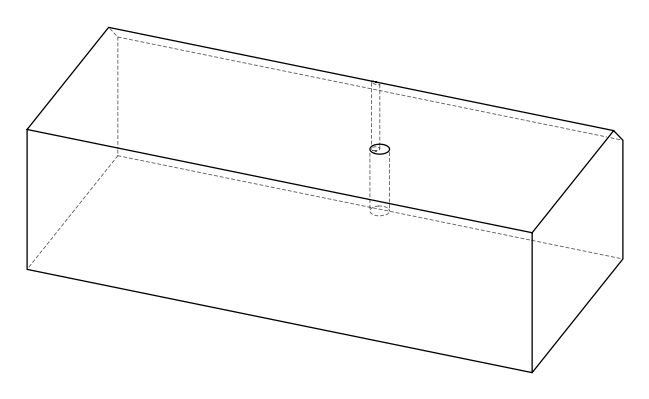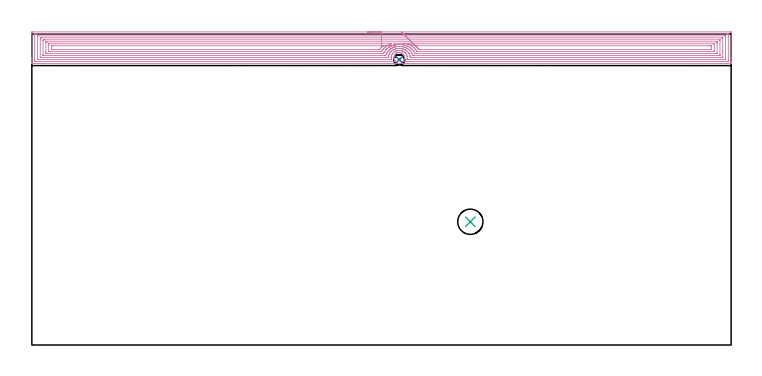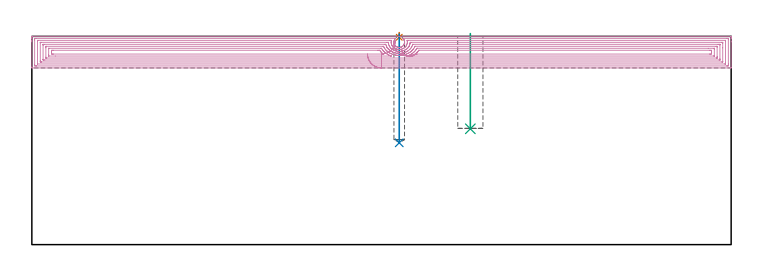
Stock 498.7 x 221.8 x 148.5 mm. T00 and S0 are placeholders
(PLAN: 4 operations, 3 tool changes, 33.1 min)
(1 SPOT_DRILL | STEP1POCKET | NXT0321_9005460120000 | 0.03 min | 1 mm3)
(2 DRILL_BLIND_HOLE_INTO_CENTER | STEP1POCKET | UGT0301_471 | 0.31 min | 3336 mm3)
(3 INDEXABLE_INSERT_DRILL_BLIND_HOLE_FROM_SOLID | STEP1POCKET_1 | NXT0302_007 | 0.27 min | 16671 mm3)
(4 AREA_MILL | FG_CHAMFER_SURFACE | UGT0205_001 | 32.5 min | 126051 mm3)
(TOOL NXT0321_9005460120000 | NC Spot Drill, 142deg, 12mm, Carbide, Uncoated | D12 PA142 FL30 Z2)
(TOOL UGT0301_471 | Carbide Drill 7.6 mm | D7.6 PA118 FL76 Z2)
(TOOL NXT0302_007 | Index. Insert Drill 18mm [880-D1800L25-05] | D18 PA176 FL90 Z2)
(TOOL UGT0205_001 | Chamfer Mill 20 x 3 x 45 deg. | D20 FL50 Z2)
(OP 1 SPOT_DRILL)
G17 G21 G94 G90
T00 M6
G54
G17 G0 G90 X262. Y203.4 S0 M3
G43 Z158.5 H0
G94 G81 G98 Z147.873 F250. R151.2
G80
M5
M2
(OP 2 DRILL_BLIND_HOLE_INTO_CENTER)
G17 G21 G94 G90
T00 M6
G54
G17 G0 G90 X262. Y203.4 S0 M3
G43 Z158.5 H0
G94 G81 G98 Z72.6 F250. R150.2
G80
M5
M2
(OP 3 INDEXABLE_INSERT_DRILL_BLIND_HOLE_FROM_SOLID)
G17 G21 G94 G90
T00 M6
G54
G17 G0 G90 X312.7 Y87.9 S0 M3
G43 Z158.5 H1
G94 G81 G98 Z82.6 F250. R150.5
G80
M5
M2
(OP 4 AREA_MILL)
G17 G21 G94 G90
T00 M6
G54
G17 G0 G90 X239.35 Y223.3 S1061 M3
G43 Z158.5 H0
Z136.
G94 G1 X239.388 Z135.128 F250.
X239.502 Z134.264
X239.691 Z133.412
X239.953 Z132.58
X240.287 Z131.774
X240.69 Z131.
X241.158 Z130.264
X241.69 Z129.572
X242.279 Z128.929
X242.922 Z128.34
X243.614 Z127.809
X244.35 Z127.34
X245.124 Z126.937
X245.93 Z126.603
X246.762 Z126.341
X247.614 Z126.152
X248.478 Z126.038
X249.35 Z126.
X498.085
X498.409 Y223.297 Z126.002
X498.69 Y223.292 Z126.006
X498.7 Y223.007 Z126.291
Y204.653 Z144.642
Y202.261 Z147.035
Y201.59 Z147.71
Y201.23 Z148.069
Y200.847 Z148.444
X498.691 Y200.803 Z148.488
X498.532 Y200.8 Z148.5
X0.168
X0.01 Y200.803 Z148.488
X0.006 Y200.845 Z148.446
X0. Y201.23 Z148.07
Y201.59 Z147.71
Y202.261 Z147.035
Y203.486 Z145.811
Y204.04 Z145.254
Y204.653 Z144.642
Y222.729 Z126.568
X0.002 Y223.008 Z126.289
X0.01 Y223.292 Z126.006
X0.294 Y223.299 Z125.999
X249.35 Y223.3 Z126.
Y221.886 Z127.414
X495.406
X496.256 Y221.883 Z127.417
X496.299 Y221.88 Z127.42
X496.69 Y221.84 Z127.46
X496.697 Y221.443 Z127.857
X496.699 Y220.95 Z128.35
X496.7 Y220.55 Z128.75
X496.699 Y203.15 Z146.15
X496.698 Y202.753 Z146.547
X496.69 Y202.261 Z147.039
X496.34 Y202.22 Z147.08
X496.299 Y202.218 Z147.082
X495.452 Y202.214 Z147.086
X495.406
X264.864 Y202.215 Z147.085
X264.692 Y202.221 Z147.079
X264.725 Y202.261 Z147.039
X264.784 Y202.326 Z146.974
X264.994 Y202.575 Z146.725
X265.237 Y202.932 Z146.368
X265.448 Y203.305 Z145.995
X265.51 Y203.461 Z145.839
X265.654 Y203.9 Z145.4
X265.749 Y204.347 Z144.953
X265.786 Y204.79 Z144.51
X265.774 Y205.233 Z144.067
X265.708 Y205.68 Z143.62
X265.587 Y206.119 Z143.181
X265.448 Y206.495 Z142.805
X265.31 Y206.754 Z142.546
X265.153 Y207.006 Z142.294
X264.873 Y207.372 Z141.928
X264.553 Y207.71 Z141.59
X264.448 Y207.803 Z141.497
X264.337 Y207.892 Z141.408
X264.006 Y208.114 Z141.186
X263.659 Y208.312 Z140.988
X263.441 Y208.41 Z140.89
X263.219 Y208.489 Z140.811
X262.765 Y208.615 Z140.685
X262.543 Y208.66 Z140.64
X262.32 Y208.685 Z140.615
X261.87
X261.421 Y208.644 Z140.656
X260.976 Y208.548 Z140.752
X260.52 Y208.389 Z140.911
X260.298 Y208.291 Z141.009
X260.082 Y208.175 Z141.125
X259.868 Y208.038 Z141.262
X259.665 Y207.892 Z141.408
X259.419 Y207.677 Z141.623
X259.187 Y207.449 Z141.851
X259.009 Y207.232 Z142.068
X258.848 Y207.006 Z142.294
X258.601 Y206.572 Z142.728
X258.413 Y206.119 Z143.181
X258.293 Y205.731 Z143.569
X258.226 Y205.233 Z144.067
X258.214 Y204.79 Z144.51
X258.25 Y204.347 Z144.953
X258.293 Y204.068 Z145.232
X258.383 Y203.762 Z145.538
X258.496 Y203.461 Z145.839
X258.72 Y203.006 Z146.294
X259.001 Y202.575 Z146.725
X259.091 Y202.46 Z146.84
X259.187 Y202.35 Z146.95
X259.277 Y202.261 Z147.039
X259.314 Y202.221 Z147.079
X258.875 Y202.215 Z147.085
X3.294 Y202.214 Z147.086
X2.444 Y202.217 Z147.083
X2.401 Y202.22 Z147.08
X2.01 Y202.261 Z147.039
X2.003 Y202.657 Z146.643
X2.001 Y203.15 Z146.15
X2. Y203.55 Z145.75
X2.001 Y220.95 Z128.35
X2.002 Y221.347 Z127.953
X2.01 Y221.84 Z127.46
X2.36 Y221.88 Z127.42
X2.401 Y221.882 Z127.418
X3.248 Y221.886 Z127.414
X3.294
X249.35
Y220.472 Z128.828
X494.1 Y220.471 Z128.829
X494.513 Y220.468 Z128.832
X494.65 Y220.466 Z128.834
X494.69 Y220.464 Z128.836
X494.694 Y220.371 Z128.929
X494.698 Y220.246 Z129.054
X494.699 Y220.06 Z129.24
X494.7 Y219.873 Z129.427
X494.699 Y204.04 Z145.26
X494.698 Y203.856 Z145.444
X494.69 Y203.668 Z145.632
X494.684 Y203.635 Z145.665
X494.667 Y203.633 Z145.667
X494.616 Y203.631 Z145.669
X494.513 Y203.629 Z145.671
X268.552
X268.071 Y203.63 Z145.67
X267.808 Y203.633 Z145.667
X267.659 Y203.636 Z145.664
X267.65 Y203.73 Z145.57
X267.659 Y203.818 Z145.482
X267.697 Y204.003 Z145.297
X267.702 Y204.04 Z145.26
X267.75 Y204.436 Z144.864
X267.778 Y204.812 Z144.488
X267.776 Y204.93 Z144.37
X267.76 Y205.32 Z143.98
X267.703 Y205.776 Z143.524
X267.695 Y205.82 Z143.48
X267.659 Y205.99 Z143.31
X267.425 Y206.71 Z142.59
X267.243 Y207.125 Z142.175
X266.957 Y207.6 Z141.7
X266.766 Y207.858 Z141.442
X266.477 Y208.207 Z141.093
X266.209 Y208.49 Z140.81
X265.873 Y208.788 Z140.512
X265.525 Y209.034 Z140.266
X265.318 Y209.172 Z140.128
X264.98 Y209.375 Z139.925
X264.971 Y209.38 Z139.92
X264.613 Y209.551 Z139.749
X264.365 Y209.656 Z139.644
X264.087 Y209.756 Z139.544
X263.558 Y209.907 Z139.393
X263.193 Y209.992 Z139.308
X262.852 Y210.05 Z139.25
X262.483 Y210.088 Z139.212
X262.3 Y210.093 Z139.207
X261.599 Y210.079 Z139.221
X261.407 Y210.063 Z139.237
X261.177 Y210.041 Z139.259
X260.824 Y209.987 Z139.313
X260.514 Y209.92 Z139.38
X260.272 Y209.864 Z139.436
X260.086 Y209.807 Z139.493
X259.621 Y209.645 Z139.655
X259.432 Y209.568 Z139.732
X259.035 Y209.38 Z139.92
X258.836 Y209.272 Z140.028
X258.728 Y209.207 Z140.093
X258.3 Y208.917 Z140.383
X258.135 Y208.791 Z140.509
X257.835 Y208.539 Z140.761
X257.809 Y208.515 Z140.785
X257.784 Y208.49 Z140.81
X257.511 Y208.207 Z141.093
X257.381 Y208.052 Z141.248
X257.042 Y207.6 Z141.7
X257.001 Y207.541 Z141.759
X256.942 Y207.441 Z141.859
X256.689 Y206.962 Z142.338
X256.585 Y206.71 Z142.59
X256.439 Y206.322 Z142.978
X256.306 Y205.82 Z143.48
X256.273 Y205.597 Z143.703
X256.238 Y205.286 Z144.014
X256.226 Y204.93 Z144.37
X256.224 Y204.755 Z144.545
X256.295 Y204.04 Z145.26
X256.366 Y203.641 Z145.659
X256.355 Y203.635 Z145.665
X256.255 Y203.633 Z145.667
X256.048 Y203.63 Z145.67
X255.568 Y203.629 Z145.671
X255.155
X4.6
X4.187 Y203.632 Z145.668
X4.05 Y203.634 Z145.666
X4.01 Y203.636 Z145.664
X4.006 Y203.729 Z145.571
X4.002 Y203.854 Z145.446
X4.001 Y204.04 Z145.26
X4. Y204.227 Z145.073
X4.001 Y220.06 Z129.24
X4.002 Y220.244 Z129.056
X4.01 Y220.432 Z128.868
X4.015 Y220.466 Z128.834
X4.033 Y220.467 Z128.833
X4.084 Y220.47 Z128.83
X4.187 Y220.471 Z128.829
X249.35 Y220.472 Z128.828
Y219.057 Z130.243
X491.946
X492.633 Y219.055 Z130.245
X492.672 Y219.053 Z130.247
X492.688 Y219.051 Z130.249
X492.691 Y219.033 Z130.267
X492.696 Y218.93 Z130.37
X492.699 Y218.722 Z130.578
X492.7 Y208.962 Z140.338
Y205.847 Z143.453
X492.698 Y205.389 Z143.911
X492.695 Y205.173 Z144.127
X492.69 Y205.066 Z144.234
X492.686 Y205.049 Z144.251
X492.665 Y205.047 Z144.253
X492.612 Y205.045 Z144.255
X491.833 Y205.043 Z144.257
X491.721
X270.338
X270.224 Y205.044 Z144.256
X269.924 Y205.05 Z144.25
X269.789 Y205.057 Z144.243
X269.744 Y205.523 Z143.777
X269.698 Y205.82 Z143.48
X269.636 Y206.164 Z143.136
X269.5 Y206.656 Z142.644
X269.483 Y206.71 Z142.59
X269.445 Y206.83 Z142.47
X269.303 Y207.201 Z142.099
X269.222 Y207.384 Z141.916
X269.123 Y207.6 Z141.7
X268.999 Y207.817 Z141.483
X268.884 Y208.014 Z141.286
X268.796 Y208.156 Z141.144
X268.598 Y208.444 Z140.856
X268.564 Y208.49 Z140.81
X268.552 Y208.505 Z140.795
X268.149 Y208.983 Z140.317
X267.763 Y209.38 Z139.92
X267.659 Y209.474 Z139.826
X267.128 Y209.909 Z139.391
X266.766 Y210.153 Z139.147
X266.579 Y210.27 Z139.03
X266.128 Y210.525 Z138.775
X265.873 Y210.653 Z138.647
X265.61 Y210.777 Z138.523
X265.192 Y210.948 Z138.352
X264.98 Y211.021 Z138.279
X264.528 Y211.16 Z138.14
X264.181 Y211.254 Z138.046
X264.087 Y211.277 Z138.023
X263.936 Y211.31 Z137.99
X263.193 Y211.443 Z137.857
X262.876 Y211.476 Z137.824
X262.572 Y211.501 Z137.799
X262.3 Y211.507 Z137.793
X261.958 Y211.501 Z137.799
X261.407 Y211.487 Z137.813
X260.782 Y211.427 Z137.873
X260.514 Y211.387 Z137.913
X260.318 Y211.355 Z137.945
X259.621 Y211.201 Z138.099
X259.46 Y211.16 Z138.14
X258.728 Y210.91 Z138.39
X258.275 Y210.722 Z138.578
X257.835 Y210.511 Z138.789
X257.678 Y210.426 Z138.874
X257.41 Y210.27 Z139.03
X257.128 Y210.084 Z139.216
X256.942 Y209.955 Z139.345
X256.612 Y209.708 Z139.592
X256.235 Y209.38 Z139.92
X256.138 Y209.291 Z140.009
X256.048 Y209.204 Z140.096
X255.819 Y208.961 Z140.339
X255.708 Y208.83 Z140.47
X255.444 Y208.49 Z140.81
X255.322 Y208.324 Z140.976
X255.155 Y208.082 Z141.218
X254.983 Y207.772 Z141.528
X254.893 Y207.6 Z141.7
X254.692 Y207.172 Z142.128
X254.515 Y206.71 Z142.59
X254.407 Y206.331 Z142.969
X254.345 Y206.096 Z143.204
X254.292 Y205.85 Z143.45
X254.262 Y205.625 Z143.675
X254.215 Y205.092 Z144.208
X254.21 Y205.048 Z144.252
X254.204 Y205.047 Z144.253
X254.147 Y205.045 Z144.255
X253.369 Y205.043 Z144.257
X253.256
X6.754
X6.067 Y205.045 Z144.255
X6.028 Y205.047 Z144.253
X6.012 Y205.049 Z144.251
X6.009 Y205.067 Z144.233
X6.004 Y205.17 Z144.13
X6.001 Y205.378 Z143.922
X6. Y218.253 Z131.047
X6.002 Y218.712 Z130.588
X6.005 Y218.927 Z130.373
X6.01 Y219.034 Z130.266
X6.014 Y219.051 Z130.249
X6.035 Y219.053 Z130.247
X6.088 Y219.055 Z130.245
X6.867 Y219.057 Z130.243
X6.979
X249.35
Y217.643 Z131.657
X490.047
X490.688 Y217.641 Z131.659
X490.69 Y217.639 Z131.661
X490.697 Y217.632 Z131.668
X490.699 Y217.39 Z131.91
X490.7 Y216.739 Z132.561
Y206.95 Z142.35
X490.697 Y206.71 Z142.59
X490.693 Y206.548 Z142.752
X490.69 Y206.473 Z142.827
X490.555 Y206.464 Z142.836
X490.299 Y206.46 Z142.84
X490.047 Y206.458 Z142.842
X489.408 Y206.457 Z142.843
X271.87
X271.701 Y206.459 Z142.841
X271.64 Y206.461 Z142.839
X271.611 Y206.464 Z142.836
X271.606 Y206.474 Z142.826
X271.585 Y206.53 Z142.77
X271.525 Y206.71 Z142.59
X271.413 Y207.059 Z142.241
X271.232 Y207.6 Z141.7
X270.935 Y208.202 Z141.098
X270.766 Y208.49 Z140.81
X270.604 Y208.761 Z140.539
X270.338 Y209.132 Z140.168
X270.137 Y209.38 Z139.92
X269.821 Y209.759 Z139.541
X269.445 Y210.15 Z139.15
X269.317 Y210.27 Z139.03
X268.552 Y210.894 Z138.406
X268.166 Y211.16 Z138.14
X267.857 Y211.357 Z137.943
X267.659 Y211.47 Z137.83
X266.982 Y211.835 Z137.465
X266.766 Y211.934 Z137.366
X266.495 Y212.05 Z137.25
X265.873 Y212.287 Z137.013
X265.527 Y212.394 Z136.906
X264.98 Y212.548 Z136.752
X264.33 Y212.697 Z136.603
X264.087 Y212.745 Z136.555
X263.921 Y212.775 Z136.525
X263.586 Y212.83 Z136.47
X263.193 Y212.873 Z136.427
X262.758 Y212.909 Z136.391
X262.313 Y212.927 Z136.373
X262.3
X261.439 Y212.909 Z136.391
X261.407 Y212.907 Z136.393
X260.612 Y212.842 Z136.458
X260.514 Y212.832 Z136.468
X260.389 Y212.815 Z136.485
X259.621 Y212.683 Z136.617
X259.101 Y212.568 Z136.732
X258.728 Y212.472 Z136.828
X258.408 Y212.369 Z136.931
X257.835 Y212.177 Z137.123
X257.741 Y212.143 Z137.157
X257.511 Y212.05 Z137.25
X257.117 Y211.875 Z137.425
X256.942 Y211.792 Z137.508
X256.52 Y211.58 Z137.72
X256.048 Y211.308 Z137.992
X255.957 Y211.251 Z138.049
X255.821 Y211.16 Z138.14
X255.432 Y210.884 Z138.416
X255.155 Y210.677 Z138.623
X254.934 Y210.49 Z138.81
X254.683 Y210.27 Z139.03
X254.468 Y210.065 Z139.235
X254.262 Y209.859 Z139.441
X254.034 Y209.607 Z139.693
X253.855 Y209.38 Z139.92
X253.645 Y209.105 Z140.195
X253.369 Y208.722 Z140.578
X253.281 Y208.578 Z140.722
X253.232 Y208.49 Z140.81
X252.971 Y207.996 Z141.304
X252.786 Y207.6 Z141.7
X252.699 Y207.378 Z141.922
X252.476 Y206.749 Z142.551
X252.387 Y206.464 Z142.836
X252.261 Y206.461 Z142.839
X252.091 Y206.459 Z142.841
X251.837 Y206.457 Z142.843
X251.583
X8.653
X8.012 Y206.459 Z142.841
X8.01 Y206.461 Z142.839
X8.003 Y206.468 Z142.832
X8.001 Y206.71 Z142.59
X8. Y207.361 Z141.939
Y217.15 Z132.15
X8.003 Y217.39 Z131.91
X8.006 Y217.552 Z131.748
X8.01 Y217.627 Z131.673
X8.145 Y217.636 Z131.664
X8.401 Y217.64 Z131.66
X8.653 Y217.642 Z131.658
X9.292 Y217.643 Z131.657
X249.35
Y216.229 Z133.071
X488.261 Y216.228 Z133.072
X488.534 Y216.227 Z133.073
X488.637 Y216.224 Z133.076
X488.682 Y216.222 Z133.078
X488.69 Y216.2 Z133.1
X488.697 Y216.065 Z133.235
X488.699 Y215.61 Z133.69
X488.7 Y215.172 Z134.128
X488.699 Y208.49 Z140.81
X488.696 Y208.056 Z141.244
X488.69 Y207.908 Z141.392
X488.68 Y207.878 Z141.422
X488.648 Y207.876 Z141.424
X488.571 Y207.874 Z141.426
X488.261 Y207.872 Z141.428
X487.989 Y207.871 Z141.429
X273.639 Y207.872 Z141.428
X273.329 Y207.874 Z141.426
X273.252 Y207.876 Z141.424
X273.219 Y207.878 Z141.422
X273.133 Y208.051 Z141.249
X273.018 Y208.282 Z141.018
X272.918 Y208.49 Z140.81
X272.822 Y208.685 Z140.615
X272.402 Y209.38 Z139.92
X272.125 Y209.765 Z139.535
X271.716 Y210.27 Z139.03
X271.493 Y210.535 Z138.765
X271.232 Y210.807 Z138.493
X270.872 Y211.16 Z138.14
X270.338 Y211.6 Z137.7
X270.086 Y211.801 Z137.499
X269.74 Y212.05 Z137.25
X269.445 Y212.249 Z137.051
X268.919 Y212.574 Z136.726
X268.552 Y212.769 Z136.531
X268.22 Y212.94 Z136.36
X267.659 Y213.203 Z136.097
X267.212 Y213.386 Z135.914
X266.766 Y213.552 Z135.748
X265.878 Y213.825 Z135.475
X265.859 Y213.83 Z135.47
X264.98 Y214.034 Z135.266
X264.722 Y214.086 Z135.214
X264.087 Y214.199 Z135.101
X263.663 Y214.252 Z135.048
X263.193 Y214.297 Z135.003
X262.696 Y214.326 Z134.974
X262.3 Y214.335 Z134.965
X261.802 Y214.327 Z134.973
X261.407 Y214.317 Z134.983
X260.947 Y214.288 Z135.012
X260.514 Y214.253 Z135.047
X260.126 Y214.217 Z135.083
X259.621 Y214.137 Z135.163
X259.357 Y214.093 Z135.207
X258.728 Y213.969 Z135.331
X258.613 Y213.945 Z135.355
X258.133 Y213.83 Z135.47
X257.901 Y213.764 Z135.536
X257.835 Y213.744 Z135.556
X257.232 Y213.541 Z135.759
X256.942 Y213.441 Z135.859
X256.582 Y213.299 Z136.001
X256.048 Y213.074 Z136.226
X255.956 Y213.032 Z136.268
X255.764 Y212.94 Z136.36
X255.362 Y212.734 Z136.566
X255.155 Y212.619 Z136.681
X254.795 Y212.409 Z136.891
X254.243 Y212.05 Z137.25
X253.742 Y211.679 Z137.621
X253.369 Y211.376 Z137.924
X253.253 Y211.276 Z138.024
X253.127 Y211.16 Z138.14
X252.796 Y210.841 Z138.459
X252.476 Y210.514 Z138.786
X252.361 Y210.385 Z138.915
X252.266 Y210.27 Z139.03
X251.968 Y209.886 Z139.414
X251.583 Y209.365 Z139.935
X251.267 Y208.805 Z140.495
X251.097 Y208.49 Z140.81
X250.962 Y208.219 Z141.081
X250.798 Y207.878 Z141.422
X250.766 Y207.876 Z141.424
X250.69 Y207.874 Z141.426
X250.417 Y207.872 Z141.428
X10.439
X10.166 Y207.873 Z141.427
X10.063 Y207.876 Z141.424
X10.018 Y207.878 Z141.422
X10.01 Y207.9 Z141.4
X10.003 Y208.035 Z141.265
X10.001 Y208.49 Z140.81
X10. Y208.928 Z140.372
X10.001 Y215.61 Z133.69
X10.003 Y216.044 Z133.256
X10.01 Y216.192 Z133.108
X10.02 Y216.222 Z133.078
X10.052 Y216.224 Z133.076
X10.129 Y216.226 Z133.074
X10.439 Y216.228 Z133.072
X10.711 Y216.229 Z133.071
X249.35
Y214.815 Z134.485
X256.048 Y214.814 Z134.486
X256.143 Y214.812 Z134.488
X256.292 Y214.808 Z134.492
X256.064 Y214.72 Z134.58
X256.048 Y214.714 Z134.586
X255.421 Y214.455 Z134.845
X255.155 Y214.342 Z134.958
X254.802 Y214.182 Z135.118
X254.262 Y213.922 Z135.378
X254.201 Y213.891 Z135.409
X254.089 Y213.83 Z135.47
X253.635 Y213.565 Z135.735
X253.369 Y213.402 Z135.898
X253.091 Y213.217 Z136.083
X252.685 Y212.94 Z136.36
X252.476 Y212.787 Z136.513
X252.06 Y212.464 Z136.836
X251.583 Y212.068 Z137.232
X251.573 Y212.059 Z137.241
X251.563 Y212.05 Z137.25
X251.124 Y211.617 Z137.683
X250.69 Y211.171 Z138.129
X250.681 Y211.16 Z138.14
X250.292 Y210.666 Z138.634
X249.993 Y210.27 Z139.03
X249.91 Y210.157 Z139.143
X249.797 Y209.994 Z139.306
X249.426 Y209.38 Z139.92
X249.388 Y209.321 Z139.979
X249.372 Y209.298 Z140.002
X249.283 Y209.292 Z140.008
X249.094 Y209.287 Z140.013
X248.998 Y209.286 Z140.014
X12.225
X12.13 Y209.287 Z140.013
X12.067 Y209.289 Z140.011
X12.022 Y209.292 Z140.008
X12.01 Y209.307 Z139.993
X12.007 Y209.38 Z139.92
X12.001 Y209.603 Z139.697
X12. Y214.055 Z135.245
X12.002 Y214.72 Z134.58
X12.005 Y214.776 Z134.524
X12.009 Y214.802 Z134.498
X12.014 Y214.808 Z134.492
X12.036 Y214.81 Z134.49
X12.131 Y214.814 Z134.486
X16.716 Y214.815 Z134.485
X249.35
Y213.4 Z135.9
X250.228
X250.358
X250.403 Y213.399 Z135.901
X250.469 Y213.396 Z135.904
X250.525 Y213.392 Z135.908
X250.489 Y213.359 Z135.941
X250.374 Y213.255 Z136.045
X250.015 Y212.94 Z136.36
X249.901 Y212.836 Z136.464
X249.797 Y212.737 Z136.563
X249.452 Y212.393 Z136.907
X249.12 Y212.05 Z137.25
X249.016 Y211.937 Z137.363
X248.903 Y211.808 Z137.492
X248.617 Y211.446 Z137.854
X248.396 Y211.16 Z138.14
X248.103 Y210.775 Z138.525
X248.058 Y210.72 Z138.58
X248.035 Y210.706 Z138.594
X248.01 Y210.705 Z138.595
X247.578 Y210.701 Z138.599
X247.117 Y210.7 Z138.6
X246.686
X15.367
X14.905 Y210.701 Z138.599
X14.471 Y210.702 Z138.598
X14.012 Y210.707 Z138.593
X14. Y211.172 Z138.128
Y212.05 Z137.25
Y212.951 Z136.349
X14.012 Y213.393 Z135.907
X14.446 Y213.397 Z135.903
X14.905 Y213.4 Z135.9
X15.336
X249.35
X250.222 Z135.938
X251.086 Z136.052
X251.938 Z136.24
X252.77 Z136.503
X253.576 Z136.837
X254.35 Z137.239
X255.086 Z137.708
X255.778 Z138.239
X256.421 Z138.829
X257.01 Z139.472
X257.541 Z140.164
X258.01 Z140.9
X258.413 Z141.674
X258.747 Z142.479
X259.009 Z143.312
X259.198 Z144.163
X259.312 Z145.028
X259.35 Z145.9
G0 X257.971 Y214.571 Z144.732
G1 X257.988 Z143.86
X258.081 Y214.574 Z142.992
X258.249 Y214.578 Z142.136
X258.491 Y214.584 Z141.298
X258.805 Y214.591 Z140.484
X259.189 Y214.601 Z139.701
X259.64 Y214.611 Z138.954
X260.154 Y214.624 Z138.249
X260.727 Y214.638 Z137.592
X261.356 Y214.653 Z136.987
X262.035 Y214.669 Z136.44
X262.759 Y214.687 Z135.953
X263.522 Y214.705 Z135.532
X264.32 Y214.725 Z135.179
X265.145 Y214.745 Z134.896
X265.992 Y214.765 Z134.687
X266.853 Y214.786 Z134.552
X267.723 Y214.807 Z134.493
X267.792 Y214.809 Z134.491
X268.172 Y214.813 Z134.487
X268.362 Y214.814 Z134.486
X268.457 Y214.815 Z134.485
X486.475 Y214.814 Z134.486
X486.57 Y214.813 Z134.487
X486.633 Y214.811 Z134.489
X486.678 Y214.808 Z134.492
X486.69 Y214.793 Z134.507
X486.693 Y214.72 Z134.58
X486.699 Y214.497 Z134.803
X486.7 Y210.046 Z139.254
X486.698 Y209.38 Z139.92
X486.695 Y209.324 Z139.976
X486.69 Y209.298 Z140.002
X486.686 Y209.292 Z140.008
X486.664 Y209.29 Z140.01
X486.569 Y209.286 Z140.014
X482.397 Y209.285 Z140.015
X274.899 Y209.286 Z140.014
X274.804 Y209.287 Z140.013
X274.709 Y209.29 Z140.01
X274.651 Y209.292 Z140.008
X274.627 Y209.322 Z139.978
X274.588 Y209.38 Z139.92
X274.254 Y209.928 Z139.372
X274.011 Y210.27 Z139.03
X273.911 Y210.407 Z138.893
X273.294 Y211.16 Z138.14
X273.018 Y211.464 Z137.836
X272.726 Y211.759 Z137.541
X272.426 Y212.05 Z137.25
X272.125 Y212.302 Z136.998
X271.77 Y212.587 Z136.713
X271.316 Y212.94 Z136.36
X271.232 Y213.002 Z136.298
X271.024 Y213.147 Z136.153
X270.338 Y213.57 Z135.73
X269.876 Y213.83 Z135.47
X269.445 Y214.058 Z135.242
X268.996 Y214.277 Z135.023
X268.552 Y214.47 Z134.83
X267.74 Y214.799 Z134.501
X267.723 Y214.807 Z134.493
X273.456 Y213.393 Z135.907
X273.522 Y213.395 Z135.905
X273.911 Y213.398 Z135.902
X274.342 Y213.4 Z135.9
X274.804
X483.333
X483.795 Y213.399 Z135.901
X484.229 Y213.398 Z135.902
X484.688 Y213.393 Z135.907
X484.7 Y212.928 Z136.372
Y212.05 Z137.25
Y211.149 Z138.151
X484.688 Y210.707 Z138.593
X484.254 Y210.703 Z138.597
X483.795 Y210.701 Z138.599
X483.364 Y210.7 Z138.6
X276.159
X276.044 Y210.702 Z138.598
X275.987 Y210.704 Z138.596
X275.963 Y210.706 Z138.594
X275.89 Y210.797 Z138.503
X275.697 Y211.049 Z138.251
X275.608 Y211.16 Z138.14
X275.245 Y211.6 Z137.7
X274.868 Y212.05 Z137.25
X274.804 Y212.122 Z137.178
X274.398 Y212.536 Z136.764
X273.982 Y212.94 Z136.36
X273.911 Y213.005 Z136.295
X273.525 Y213.325 Z135.975
X273.488 Y213.361 Z135.939
X273.456 Y213.393 Z135.907
X272.94 Y213.913 Z135.433
X272.396 Y214.461 Z135.025
X271.83 Y215.031 Z134.686
X271.245 Y215.621 Z134.419
X270.646 Y216.224 Z134.225
X270.037 Y216.838 Z134.105
X269.424 Y217.456 Z134.062
X268.809 Y218.075 Z134.094
X268.2 Y218.689 Z134.202
X267.599 Y219.295 Z134.386
X267.012 Y219.886 Z134.643
X266.442 Y220.46 Z134.971
X265.895 Y221.011 Z135.369
X265.375 Y221.535 Z135.833
X264.885 Y222.029 Z136.36
X264.429 Y222.488 Z136.945
X264.011 Y222.909 Z137.585
X263.634 Y223.289 Z138.273
G0 Z158.5
M5
M2
